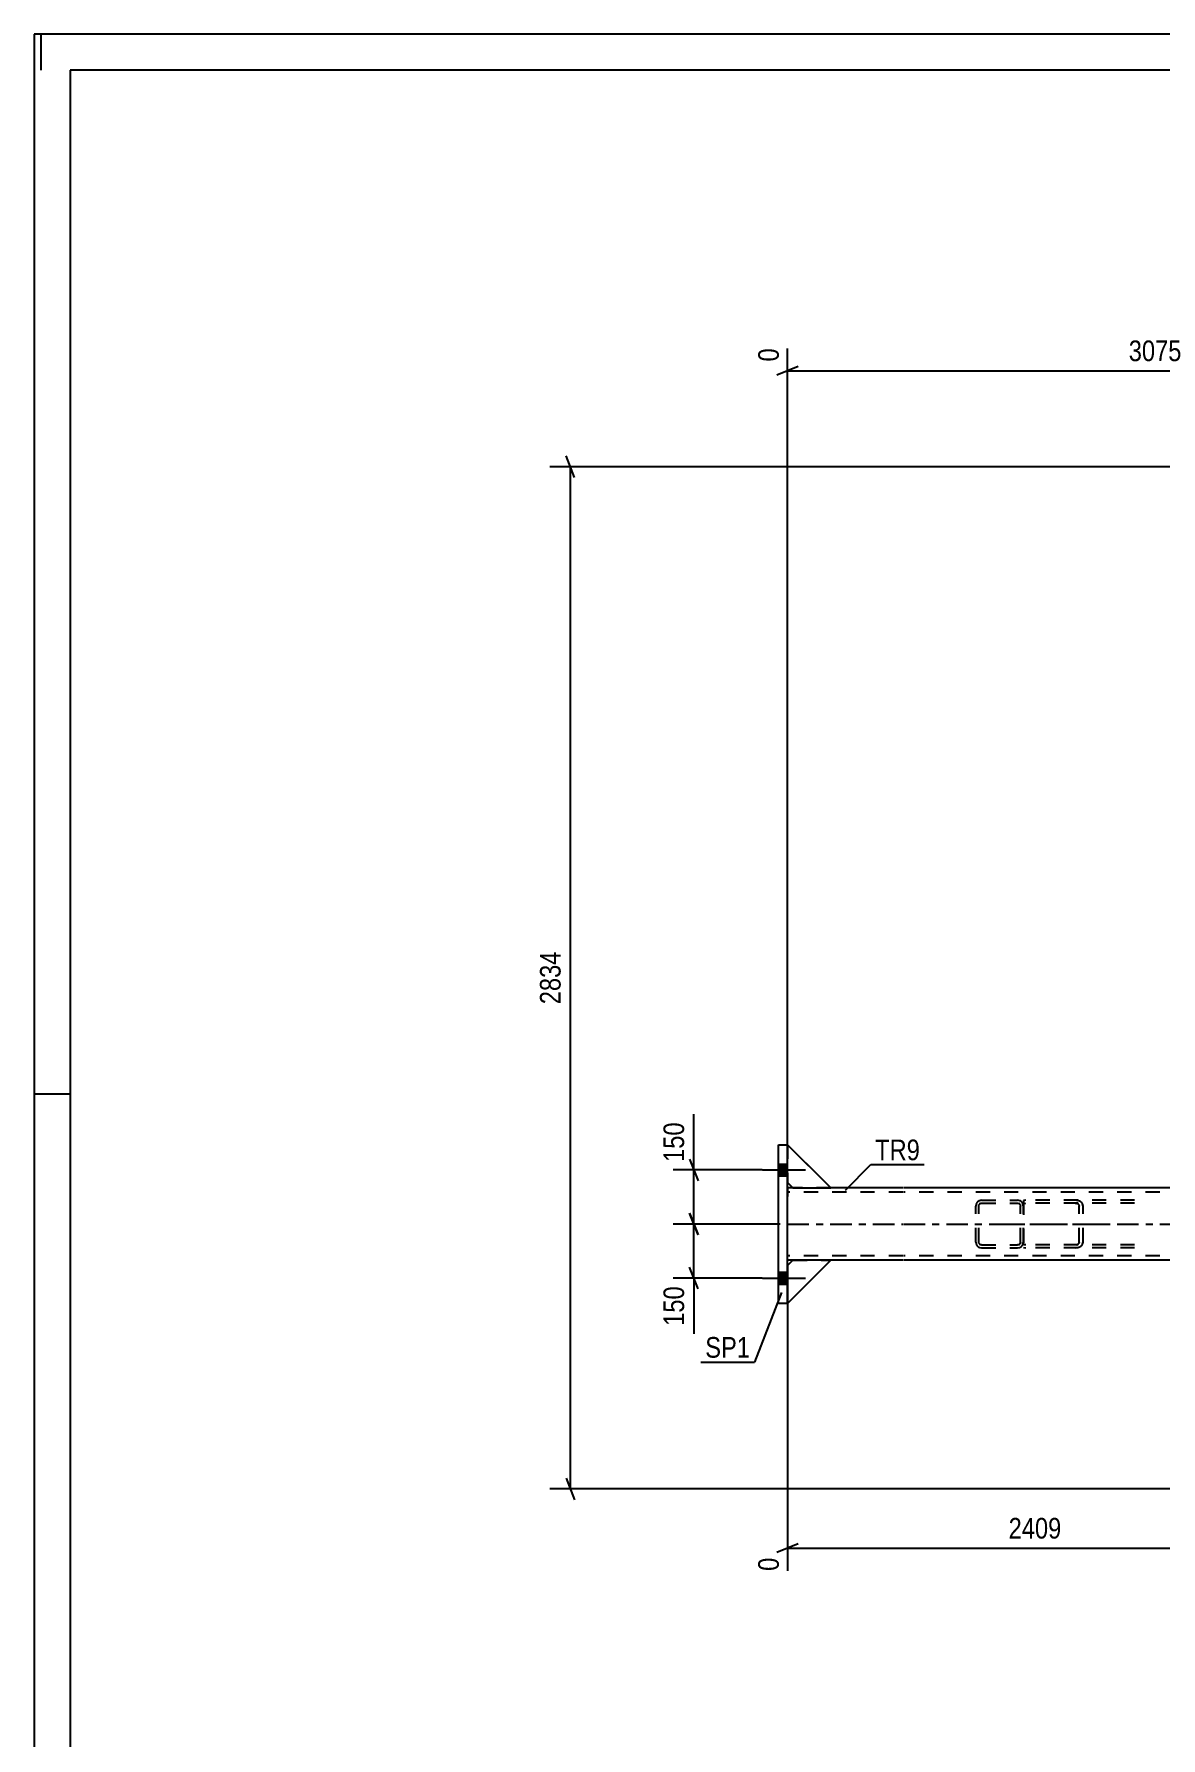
# Model space of a CAD drawing. Header units: millimetres. Extents: x -98 to 743, y -243 to 351.
# Drawn here: x -97.8 to 58.4, y 114.5 to 350.7 of the extents above; entities that cross this region are included whole.
import ezdxf

# ---------------------------------------------------------------- set-up
doc = ezdxf.new("R2010")
doc.units = ezdxf.units.MM
doc.linetypes.add('DXK_LINE_DOT2', pattern=[3.9198, 1.9599, -1.9599])
doc.linetypes.add('DXK_LINE_DOT3', pattern=[5.9187, 2.979, -0.9799, 0.9799, -0.9799])
doc.styles.add('Arial Narrow', font='ARIALN.TTF', dxfattribs={"height": 0.2})

# ---------------------------------------------------------------- blocks, each defined once
blk = doc.blocks.new('Unknown-389632146-1132')
at = {"color": 5, "linetype": 'Continuous'}
for p, q in [((743.19, 350.71), (-97.81, 350.71)), ((-97.81, 350.71), (-97.81, -243.29)), ((-96.81, 345.71), (-96.81, 350.71)), ((738.19, 345.71), (-92.81, 345.71)), ((-92.81, 345.71), (-92.81, -238.29)), ((-92.81, 203.71), (-97.81, 203.71))]:
    blk.add_line(p, q, dxfattribs=at)
blk = doc.blocks.new('Part-389632146-25821 - 25804')
at = {"color": 2, "linetype": 'Continuous'}
for p, q in [((5.37, 196.71), (6.62, 196.71)), ((5.37, 174.71), (5.37, 196.71)), ((6.62, 174.71), (6.62, 196.71)), ((6.62, 174.71), (5.37, 174.71))]:
    blk.add_line(p, q, dxfattribs=at)
blk = doc.blocks.new('Part-389632146-25805 - 25804')
at = {"color": 7, "linetype": 'DXK_LINE_DOT2'}
for p, q in [((39.64, 189.01), (39.32, 188.96)), ((54.73, 189.01), (39.64, 189.01)), ((46.93, 188.95), (46.51, 189.01)), ((39.32, 188.96), (39.32, 182.45)), ((39.32, 188.52), (39.43, 188.58)), ((39.43, 188.58), (39.64, 188.61)), ((54.73, 188.61), (39.64, 188.61)), ((46.51, 188.61), (46.72, 188.58)), ((47.02, 188.36), (47.06, 188.21)), ((47.06, 183.21), (47.06, 188.21)), ((47.61, 188.21), (47.52, 188.51)), ((47.61, 183.21), (47.61, 188.21)), ((39.43, 182.84), (39.32, 182.89)), ((39.32, 182.45), (39.64, 182.41)), ((39.64, 182.81), (39.43, 182.84)), ((54.73, 182.81), (39.64, 182.81)), ((54.73, 182.41), (39.64, 182.41)), ((46.72, 182.84), (46.51, 182.81)), ((46.51, 182.41), (46.93, 182.47)), ((47.06, 183.21), (47.02, 183.05)), ((47.52, 182.9), (47.61, 183.21))]:
    blk.add_line(p, q, dxfattribs=at)
at = {"color": 7, "linetype": 'DXK_LINE_DOT3'}
blk.add_line((36.23, 185.71), (51.29, 185.71), dxfattribs=at)
at = {"color": 7, "linetype": 'DXK_LINE_DOT2'}
for centre, radius, start, end in [((46.59, 188.09), 0.501, 32.4105, 75.4453), ((46.68, 187.98), 1, 32.4105, 75.4453), ((46.59, 183.32), 0.501, 284.5547, 327.5895), ((46.68, 183.44), 1, 284.5547, 327.5895)]:
    blk.add_arc(centre, radius, start, end, dxfattribs=at)
blk = doc.blocks.new('Part-389632146-25808 - 25804')
at = {"color": 7, "linetype": 'DXK_LINE_DOT2'}
for p, q in [((33.52, 189.01), (33.22, 188.95)), ((33.52, 189.01), (38.52, 189.01)), ((38.83, 188.95), (38.52, 189.01)), ((32.78, 188.51), (32.72, 188.21)), ((32.72, 183.21), (32.72, 188.21)), ((33.12, 188.21), (33.15, 188.36)), ((33.12, 183.21), (33.12, 188.21)), ((33.37, 188.58), (33.52, 188.61)), ((33.52, 188.61), (38.52, 188.61)), ((38.52, 188.61), (38.68, 188.58)), ((38.89, 188.36), (38.92, 188.21)), ((38.92, 183.21), (38.92, 188.21)), ((39.32, 188.21), (39.26, 188.51)), ((39.32, 183.21), (39.32, 188.21)), ((32.72, 183.21), (32.78, 182.9)), ((33.15, 183.05), (33.12, 183.21)), ((33.22, 182.47), (33.52, 182.41)), ((33.52, 182.81), (33.37, 182.84)), ((33.52, 182.81), (38.52, 182.81)), ((33.52, 182.41), (38.52, 182.41)), ((38.68, 182.84), (38.52, 182.81)), ((38.52, 182.41), (38.83, 182.47)), ((38.92, 183.21), (38.89, 183.05)), ((39.26, 182.9), (39.32, 183.21))]:
    blk.add_line(p, q, dxfattribs=at)
for centre, radius, start, end in [((33.52, 188.21), 0.8, 112.5, 157.5), ((33.52, 188.21), 0.4, 112.5, 157.5), ((38.52, 188.21), 0.4, 22.5, 67.5), ((38.52, 188.21), 0.8, 22.5, 67.5), ((33.52, 183.21), 0.8, 202.5, 247.5), ((33.52, 183.21), 0.4, 202.5, 247.5), ((38.52, 183.21), 0.4, 292.5, 337.5), ((38.52, 183.21), 0.8, 292.5, 337.5)]:
    blk.add_arc(centre, radius, start, end, dxfattribs=at)
blk = doc.blocks.new('Part-389632146-25857 - 25804')
at = {"color": 7, "linetype": 'DXK_LINE_DOT2'}
for p, q in [((6.62, 179.96), (7.37, 180.71)), ((12.62, 180.71), (6.62, 174.71)), ((6.62, 174.71), (6.62, 179.96)), ((7.37, 180.71), (12.62, 180.71))]:
    blk.add_line(p, q, dxfattribs=at)
blk = doc.blocks.new('Part-389632146-25854 - 25804')
at = {"color": 7, "linetype": 'DXK_LINE_DOT2'}
for p, q in [((12.62, 190.71), (6.62, 196.71)), ((6.62, 196.71), (6.62, 191.46)), ((6.62, 191.46), (7.37, 190.71)), ((7.37, 190.71), (12.62, 190.71))]:
    blk.add_line(p, q, dxfattribs=at)
blk = doc.blocks.new('Part-389632146-25855 - 25804')
at = {"color": 2, "linetype": 'Continuous'}
for p, q in [((12.62, 190.71), (6.62, 196.71)), ((6.62, 191.46), (7.37, 190.71)), ((7.37, 190.71), (12.62, 190.71))]:
    blk.add_line(p, q, dxfattribs=at)
at = {"color": 7, "linetype": 'DXK_LINE_DOT2'}
blk.add_line((6.62, 196.71), (6.62, 191.46), dxfattribs=at)
blk = doc.blocks.new('Part-389632146-25856 - 25804')
at = {"color": 7, "linetype": 'DXK_LINE_DOT2'}
for p, q in [((12.62, 190.71), (6.62, 196.71)), ((6.62, 196.71), (6.62, 191.46)), ((6.62, 191.46), (7.37, 190.71)), ((7.37, 190.71), (12.62, 190.71))]:
    blk.add_line(p, q, dxfattribs=at)
blk = doc.blocks.new('Part-389632146-25858 - 25804')
at = {"color": 2, "linetype": 'Continuous'}
for p, q in [((7.37, 180.71), (6.62, 179.96)), ((6.62, 174.71), (12.62, 180.71)), ((12.62, 180.71), (7.37, 180.71))]:
    blk.add_line(p, q, dxfattribs=at)
at = {"color": 7, "linetype": 'DXK_LINE_DOT2'}
blk.add_line((6.62, 179.96), (6.62, 174.71), dxfattribs=at)
blk = doc.blocks.new('Part-389632146-25859 - 25804')
at = {"color": 7, "linetype": 'DXK_LINE_DOT2'}
for p, q in [((6.62, 179.96), (7.37, 180.71)), ((12.62, 180.71), (6.62, 174.71)), ((6.62, 174.71), (6.62, 179.96)), ((7.37, 180.71), (12.62, 180.71))]:
    blk.add_line(p, q, dxfattribs=at)
blk = doc.blocks.new('Part-389632146-25868 - 25804')
at = {"color": 2, "linetype": 'Continuous'}
for p, q in [((7.37, 190.71), (6.62, 190.71)), ((6.62, 181.91), (6.62, 189.51)), ((22.62, 190.71), (12.62, 190.71)), ((108.53, 190.71), (22.72, 190.71)), ((199.32, 190.71), (113.53, 190.71)), ((209.42, 190.71), (199.42, 190.71)), ((215.42, 190.71), (214.67, 190.71)), ((215.42, 189.51), (215.42, 181.91)), ((7.37, 180.71), (6.62, 180.71)), ((22.62, 180.71), (12.62, 180.71)), ((75.23, 180.71), (22.72, 180.71)), ((108.53, 180.71), (83.26, 180.71)), ((138.8, 180.71), (113.53, 180.71)), ((199.32, 180.71), (146.82, 180.71)), ((209.42, 180.71), (199.42, 180.71)), ((215.42, 180.71), (214.67, 180.71))]:
    blk.add_line(p, q, dxfattribs=at)
at = {"color": 7, "linetype": 'DXK_LINE_DOT2'}
for p, q in [((6.62, 190.71), (6.62, 189.51)), ((6.62, 190.71), (6.62, 190.36)), ((22.62, 190.11), (6.62, 190.11)), ((12.62, 190.71), (7.37, 190.71)), ((199.32, 190.11), (22.72, 190.11)), ((113.53, 190.71), (108.53, 190.71)), ((215.42, 190.11), (199.42, 190.11)), ((214.67, 190.71), (209.42, 190.71)), ((215.42, 190.71), (215.42, 189.51)), ((215.42, 190.71), (215.42, 190.36)), ((6.62, 180.71), (6.62, 181.91)), ((22.62, 181.31), (6.62, 181.31)), ((12.62, 180.71), (7.37, 180.71)), ((199.32, 181.31), (22.72, 181.31)), ((83.26, 180.71), (75.23, 180.71)), ((113.53, 180.71), (108.53, 180.71)), ((146.82, 180.71), (138.8, 180.71)), ((215.42, 181.31), (199.42, 181.31)), ((214.67, 180.71), (209.42, 180.71)), ((215.42, 180.71), (215.42, 181.91))]:
    blk.add_line(p, q, dxfattribs=at)
at = {"color": 7, "linetype": 'DXK_LINE_DOT3'}
for p, q in [((6.62, 185.71), (22.62, 185.71)), ((22.72, 185.71), (199.32, 185.71)), ((199.42, 185.71), (215.42, 185.71))]:
    blk.add_line(p, q, dxfattribs=at)
blk = doc.blocks.new('Bolt-389632146-25888 - 25804')
at = {"linetype": 'Continuous'}
for points in [[(6.62, 192.38), (6.62, 194.03), (5.37, 194.03), (5.37, 192.38)], [(6.62, 192.38), (6.62, 194.03), (5.37, 194.03), (5.37, 192.38)], [(6.62, 177.38), (6.62, 179.03), (5.37, 179.03), (5.37, 177.38)], [(6.62, 177.38), (6.62, 179.03), (5.37, 179.03), (5.37, 177.38)]]:
    blk.add_hatch(color=1, dxfattribs=at).paths.add_polyline_path(points)
at = {"color": 1, "linetype": 'Continuous'}
for p, q in [((5.37, 194.03), (6.62, 194.03)), ((5.37, 194.03), (6.62, 194.03)), ((3.17, 193.21), (9.12, 193.21)), ((3.17, 193.21), (9.12, 193.21)), ((5.37, 192.38), (6.62, 192.38)), ((5.37, 192.38), (6.62, 192.38)), ((3.17, 178.21), (9.12, 178.21)), ((3.17, 178.21), (9.12, 178.21)), ((5.37, 179.03), (6.62, 179.03)), ((5.37, 179.03), (6.62, 179.03)), ((5.37, 177.38), (6.62, 177.38)), ((5.37, 177.38), (6.62, 177.38))]:
    blk.add_line(p, q, dxfattribs=at)
blk = doc.blocks.new('StraightDimension-389632146-27833 - 25804')
at = {"color": 7, "linetype": 'Continuous'}
for p, q in [((108.53, 291.11), (108.53, 312.62)), ((6.62, 191.71), (6.62, 307.13)), ((8.12, 304.61), (5.12, 303.41)), ((6.62, 304.01), (108.53, 304.01)), ((107.03, 303.41), (110.03, 304.61))]:
    blk.add_line(p, q, dxfattribs=at)
at = {"color": 0, "linetype": 'Continuous'}
for points in [[(107.93, 313.22), (103.73, 313.22), (103.73, 304.71), (107.93, 304.71)], [(6.02, 307.73), (1.82, 307.73), (1.82, 304.71), (6.02, 304.71)]]:
    blk.add_wipeout(points, dxfattribs=at)
at = {"color": 0}
blk.add_wipeout([(61.83, 304.76), (61.83, 308.96), (53.32, 308.96), (53.32, 304.76)], dxfattribs=at)
at = {"color": 3, "linetype": 'Continuous', "style": 'Arial Narrow'}
for s, height, p in [('3075', 2.863, (107.33, 305.31)), ('0', 2.86, (5.42, 305.31))]:
    blk.add_text(s, height=height, rotation=90.0002, dxfattribs=at).set_placement(p)
at = {"color": 3, "style": 'Arial Narrow'}
blk.add_text('3075', height=2.863, dxfattribs=at).set_placement((53.92, 305.36))
blk = doc.blocks.new('StraightDimension-389632146-32994 - 25804')
at = {"color": 7, "linetype": 'Continuous'}
for p, q in [((108.13, 290.71), (-26.33, 290.71)), ((-22.88, 289.21), (-24.08, 292.21)), ((-23.48, 148.99), (-23.48, 290.71)), ((101.9, 148.99), (-26.33, 148.99)), ((-24.08, 150.49), (-22.88, 147.49))]:
    blk.add_line(p, q, dxfattribs=at)
at = {"color": 0}
blk.add_wipeout([(-24.23, 224.11), (-28.43, 224.11), (-28.43, 215.59), (-24.23, 215.59)], dxfattribs=at)
at = {"color": 3, "style": 'Arial Narrow'}
blk.add_text('2834', height=2.863, rotation=90.0002, dxfattribs=at).set_placement((-24.83, 216.19))
blk = doc.blocks.new('StraightDimension-389632146-37774 - 25804')
at = {"color": 7, "linetype": 'Continuous'}
for p, q in [((6.62, 179.71), (6.62, 137.62)), ((75.23, 179.13), (75.23, 132.13)), ((8.12, 141.35), (5.12, 140.15)), ((6.62, 140.75), (75.23, 140.75)), ((73.73, 140.15), (76.73, 141.35))]:
    blk.add_line(p, q, dxfattribs=at)
at = {"color": 0}
blk.add_wipeout([(45.18, 141.5), (45.18, 145.7), (36.67, 145.7), (36.67, 141.5)], dxfattribs=at)
at = {"color": 0, "linetype": 'Continuous'}
for points in [[(6.02, 140.05), (1.82, 140.05), (1.82, 137.02), (6.02, 137.02)], [(74.63, 140.05), (70.43, 140.05), (70.43, 131.53), (74.63, 131.53)]]:
    blk.add_wipeout(points, dxfattribs=at)
at = {"color": 3, "style": 'Arial Narrow'}
blk.add_text('2409', height=2.863, dxfattribs=at).set_placement((37.27, 142.1))
at = {"color": 3, "linetype": 'Continuous', "style": 'Arial Narrow'}
for s, height, p in [('0', 2.86, (5.42, 137.62)), ('2409', 2.863, (74.03, 132.13))]:
    blk.add_text(s, height=height, rotation=90.0002, dxfattribs=at).set_placement(p)
blk = doc.blocks.new('StraightDimension-389632146-37973 - 25804')
at = {"color": 7, "linetype": 'Continuous'}
for p, q in [((-6.96, 194.71), (-5.76, 191.71)), ((3.09, 193.21), (-9.21, 193.21)), ((-6.36, 185.71), (-6.36, 193.21)), ((-5.76, 184.21), (-6.96, 187.21)), ((5.62, 185.71), (-9.21, 185.71))]:
    blk.add_line(p, q, dxfattribs=at)
at = {"color": 0}
blk.add_wipeout([(-7.11, 200.42), (-11.31, 200.42), (-11.31, 193.73), (-7.11, 193.73)], dxfattribs=at)
at = {"color": 7, "linetype": 'Continuous'}
blk.add_line((-6.36, 193.21), (-6.36, 200.94), dxfattribs=at)
blk.add_line((-6.36, 193.21), (-6.36, 200.94), dxfattribs=at)
at = {"color": 3, "style": 'Arial Narrow'}
blk.add_text('150', height=2.863, rotation=90.0002, dxfattribs=at).set_placement((-7.71, 194.33))
blk = doc.blocks.new('StraightDimension-389632146-37974 - 25804')
at = {"color": 7, "linetype": 'Continuous'}
for p, q in [((-6.96, 187.21), (-5.76, 184.21)), ((5.62, 185.71), (-9.21, 185.71)), ((-6.36, 178.21), (-6.36, 185.71)), ((-5.76, 176.71), (-6.96, 179.71)), ((3.09, 178.21), (-9.21, 178.21))]:
    blk.add_line(p, q, dxfattribs=at)
at = {"color": 0}
blk.add_wipeout([(-7.11, 177.68), (-11.31, 177.68), (-11.31, 171), (-7.11, 171)], dxfattribs=at)
at = {"color": 7, "linetype": 'Continuous'}
blk.add_line((-6.36, 178.21), (-6.36, 170.47), dxfattribs=at)
blk.add_line((-6.36, 178.21), (-6.36, 170.47), dxfattribs=at)
at = {"color": 3, "style": 'Arial Narrow'}
blk.add_text('150', height=2.863, rotation=90.0002, dxfattribs=at).set_placement((-7.71, 171.6))
blk = doc.blocks.new('Mark-389632146-27237 - 25804')
at = {"color": 0}
blk.add_wipeout([(24.98, 194.56), (24.98, 197.56), (18.77, 197.56), (18.77, 194.56)], dxfattribs=at)
blk.add_wipeout([(24.98, 194.56), (24.98, 197.56), (18.77, 197.56), (18.77, 194.56)], dxfattribs=at)
at = {"color": 30, "linetype": 'Continuous'}
for p, q in [((14.64, 190.43), (18.17, 193.96)), ((18.17, 193.96), (25.58, 193.96))]:
    blk.add_line(p, q, dxfattribs=at)
at = {"color": 3, "style": 'Arial Narrow'}
blk.add_text('TR9', height=2.863, dxfattribs=at).set_placement((18.77, 194.56))
blk = doc.blocks.new('Mark-389632146-27213 - 25804')
at = {"color": 0}
blk.add_wipeout([(1.43, 167.18), (1.43, 170.18), (-4.78, 170.18), (-4.78, 167.18)], dxfattribs=at)
blk.add_wipeout([(1.43, 167.18), (1.43, 170.18), (-4.78, 170.18), (-4.78, 167.18)], dxfattribs=at)
at = {"color": 30, "linetype": 'Continuous'}
for p in [(5.77, 176.24), (-5.38, 166.58)]:
    blk.add_line(p, (2.03, 166.58), dxfattribs=at)
at = {"color": 3, "style": 'Arial Narrow'}
blk.add_text('SP1', height=2.863, dxfattribs=at).set_placement((-4.78, 167.18))

msp = doc.modelspace()

# ---------------------------------------------------------------- block references
for name in ['Unknown-389632146-1132', 'Part-389632146-25821 - 25804', 'Part-389632146-25854 - 25804', 'Part-389632146-25855 - 25804', 'Part-389632146-25856 - 25804', 'Bolt-389632146-25888 - 25804', 'Part-389632146-25868 - 25804', 'Part-389632146-25808 - 25804', 'Part-389632146-25805 - 25804', 'Part-389632146-25857 - 25804', 'Part-389632146-25858 - 25804', 'Part-389632146-25859 - 25804']:
    msp.add_blockref(name, (0, 0))

# ---------------------------------------------------------------- next in the draw order: block references
msp.add_blockref('StraightDimension-389632146-27833 - 25804', (0, 0))

# ---------------------------------------------------------------- next in the draw order: block references
msp.add_blockref('StraightDimension-389632146-32994 - 25804', (0, 0))

# ---------------------------------------------------------------- next in the draw order: block references
for name in ['StraightDimension-389632146-37973 - 25804', 'Mark-389632146-27237 - 25804', 'StraightDimension-389632146-37774 - 25804']:
    msp.add_blockref(name, (0, 0))

# ---------------------------------------------------------------- next in the draw order: block references
msp.add_blockref('StraightDimension-389632146-37974 - 25804', (0, 0))

# ---------------------------------------------------------------- next in the draw order: block references
msp.add_blockref('Mark-389632146-27213 - 25804', (0, 0))

doc.saveas('drawing.dxf')
